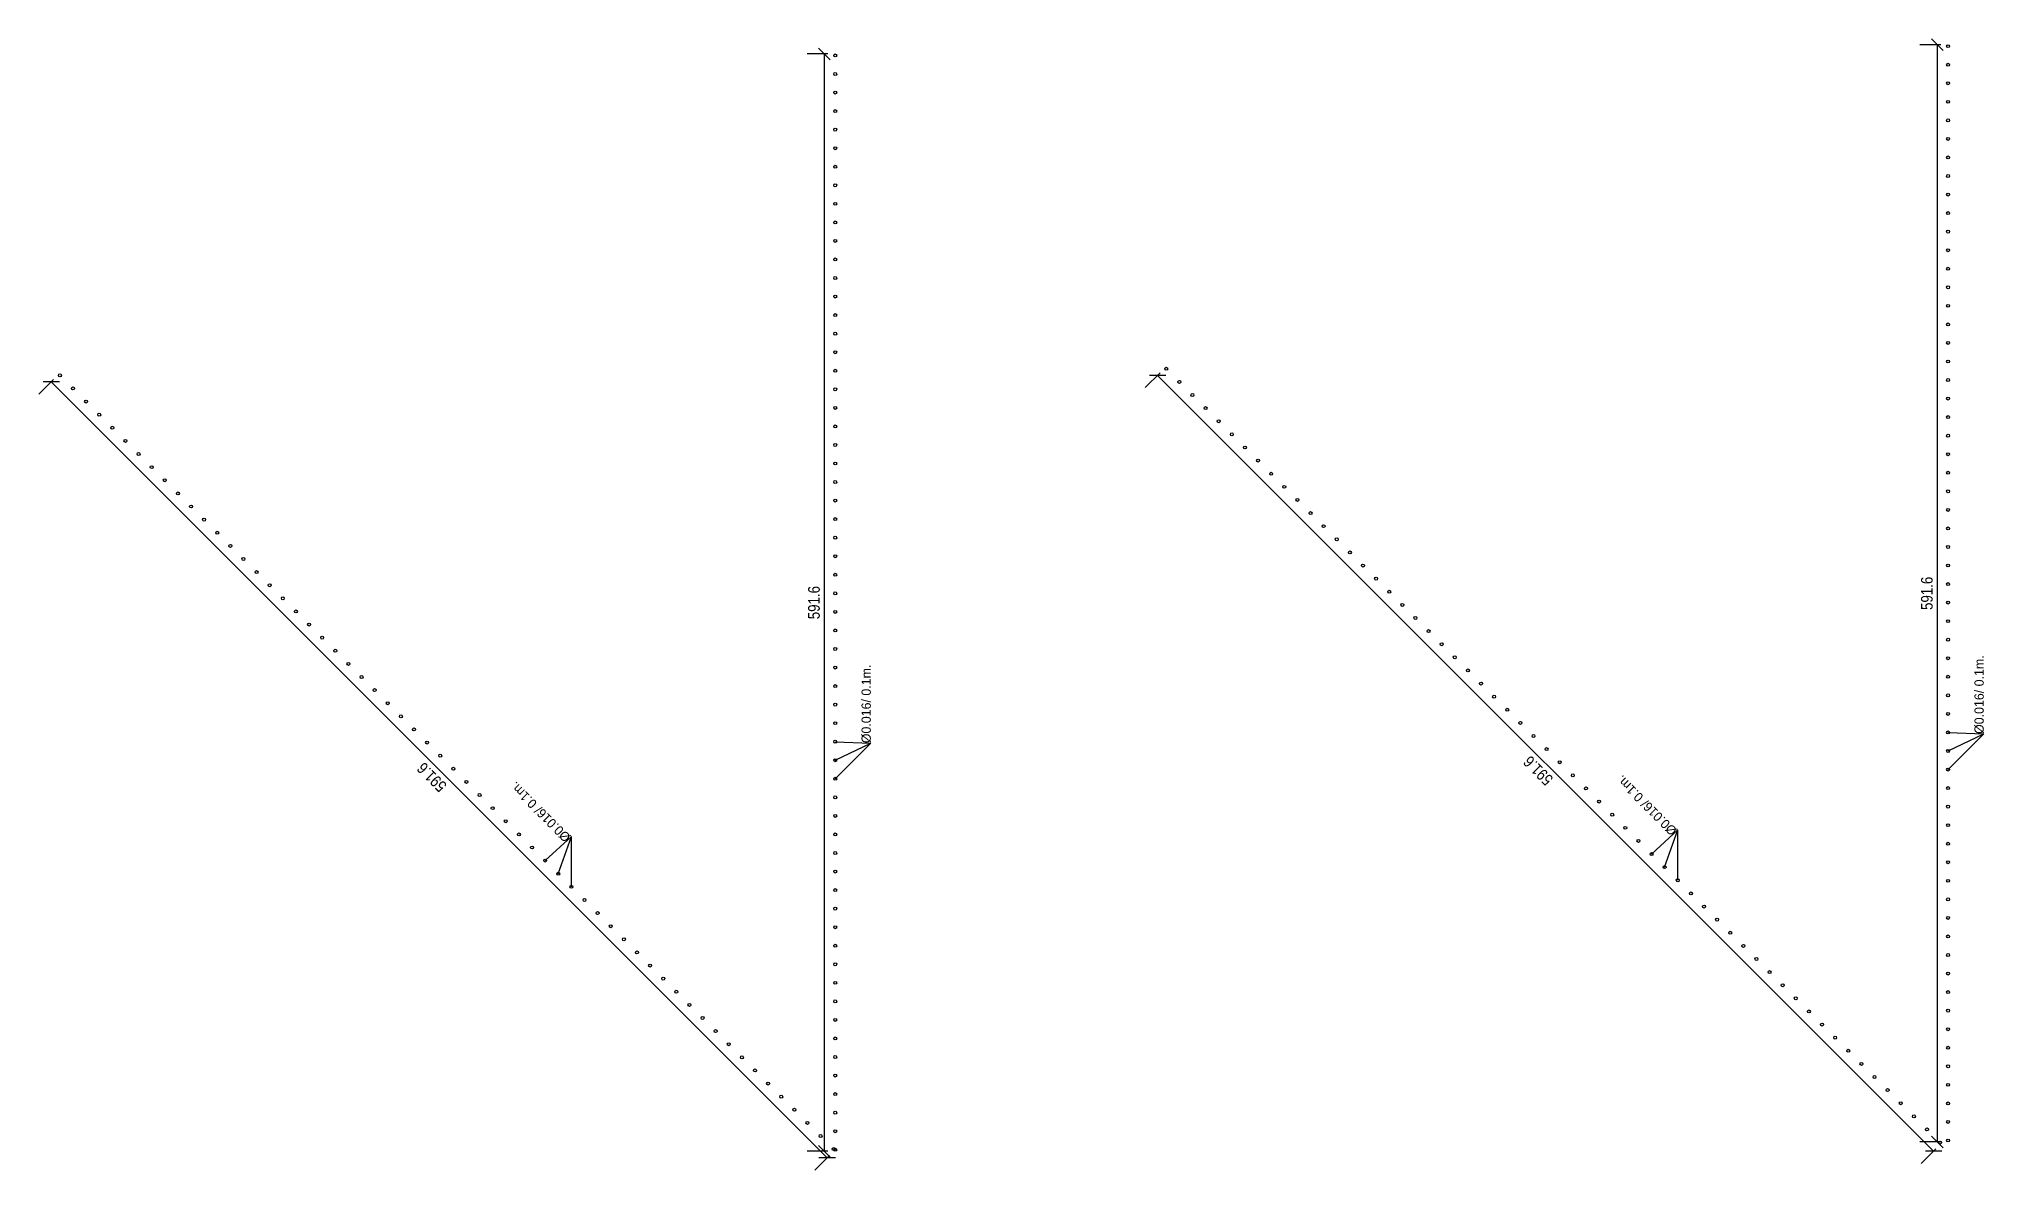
# Model space of a CAD drawing. Header units: metres. Extents: x 5.8 to 16.3, y 10 to 16.1.
import ezdxf

# ---------------------------------------------------------------- set-up
doc = ezdxf.new("R2010")
doc.units = ezdxf.units.M
doc.styles.add('OpenSansCondensed-Light', font='OpenSansCondensed-Light.ttf')
doc.dimstyles.new('EZ_M_25_H25_CM', dxfattribs={"dimtxt": 0.0625, "dimasz": 0.0625, "dimexe": 0.09375, "dimexo": 0.03125, "dimgap": 0.025, "dimtad": 1, "dimlfac": 100, "dimzin": 12, "dimdsep": 46, "dimtxsty": 'OpenSansCondensed-Light', "dimtsz": 0.03125, "dimcen": 2.5, "dimazin": 3, "dimtfac": 0.5, "dimtmove": 2, "dimatfit": 3})

msp = doc.modelspace()

# ---------------------------------------------------------------- linework, layer by layer
for p, q in [((10.108, 12.308), (10.3, 12.3)), ((10.108, 12.108), (10.3, 12.3)), ((10.108, 12.208), (10.3, 12.3)), ((16.108, 12.358), (16.3, 12.35)), ((16.108, 12.158), (16.3, 12.35)), ((16.108, 12.258), (16.3, 12.35)), ((8.54437, 11.66695), (8.68579, 11.79706)), ((8.61508, 11.59624), (8.68579, 11.79706)), ((8.68579, 11.52553), (8.68579, 11.79706)), ((14.50901, 11.7023), (14.65043, 11.83241)), ((14.57972, 11.63159), (14.65043, 11.83241)), ((14.65043, 11.56088), (14.65043, 11.83241))]:
    msp.add_line(p, q)
for centre in [(16.108, 16.058), (10.108, 16.008), (16.108, 15.958), (10.108, 15.908), (16.108, 15.858), (10.108, 15.808), (16.108, 15.758), (10.108, 15.708), (16.108, 15.658), (10.108, 15.608), (16.108, 15.558), (10.108, 15.508), (10.108, 15.408), (16.108, 15.458), (10.108, 15.308), (16.108, 15.358), (10.108, 15.208), (16.108, 15.258), (10.108, 15.108), (16.108, 15.158), (10.108, 15.008), (16.108, 15.058), (10.108, 14.908), (16.108, 14.958), (10.108, 14.808), (16.108, 14.858), (10.108, 14.708), (16.108, 14.758), (10.108, 14.608), (16.108, 14.658), (10.108, 14.508), (16.108, 14.558), (10.108, 14.408), (16.108, 14.458), (5.92807, 14.28324), (10.108, 14.308), (11.89271, 14.3186), (16.108, 14.358), (16.108, 14.258), (5.99878, 14.21253), (10.108, 14.208), (11.96343, 14.24789), (12.03414, 14.17718), (16.108, 14.158), (6.06949, 14.14182), (6.1402, 14.07111), (10.108, 14.108), (12.10485, 14.10647), (16.108, 14.058), (6.21091, 14.0004), (10.108, 14.008), (12.17556, 14.03576), (12.24627, 13.96505), (16.108, 13.958), (6.28162, 13.92969), (6.35233, 13.85898), (10.108, 13.908), (12.31698, 13.89433), (16.108, 13.858), (6.42304, 13.78827), (10.108, 13.808), (12.38769, 13.82362), (12.4584, 13.75291), (16.108, 13.758), (6.49376, 13.71756), (6.56447, 13.64685), (10.108, 13.708), (12.52911, 13.6822), (16.108, 13.658), (6.63518, 13.57614), (10.108, 13.608), (12.59982, 13.61149), (12.67053, 13.54078), (16.108, 13.558), (6.70589, 13.50543), (6.7766, 13.43472), (10.108, 13.508), (12.74124, 13.47007), (16.108, 13.458), (6.84731, 13.364), (10.108, 13.408), (12.81195, 13.39936), (12.88266, 13.32865), (16.108, 13.358), (6.91802, 13.29329), (6.98873, 13.22258), (10.108, 13.308), (10.108, 13.208), (12.95337, 13.25794), (16.108, 13.258), (7.05944, 13.15187), (10.108, 13.108), (13.02409, 13.18723), (13.0948, 13.11652), (16.108, 13.158), (7.13015, 13.08116), (7.20086, 13.01045), (10.108, 13.008), (13.16551, 13.04581), (16.108, 13.058), (7.27157, 12.93974), (10.108, 12.908), (13.23622, 12.9751), (13.30693, 12.90439), (16.108, 12.958), (7.34228, 12.86903), (7.41299, 12.79832), (10.108, 12.808), (13.37764, 12.83367), (16.108, 12.858), (7.4837, 12.72761), (10.108, 12.708), (13.44835, 12.76296), (13.51906, 12.69225), (16.108, 12.758), (7.55442, 12.6569), (7.62513, 12.58619), (10.108, 12.608), (13.58977, 12.62154), (16.108, 12.658), (7.69584, 12.51548), (10.108, 12.508), (13.66048, 12.55083), (13.73119, 12.48012), (16.108, 12.558), (7.76655, 12.44477), (7.83726, 12.37406), (10.108, 12.408), (13.8019, 12.40941), (16.108, 12.458), (7.90797, 12.30334), (10.108, 12.308), (13.87261, 12.3387), (13.94332, 12.26799), (16.108, 12.358), (7.97868, 12.23263), (8.04939, 12.16192), (10.108, 12.208), (14.01403, 12.19728), (16.108, 12.258), (16.108, 12.158), (8.1201, 12.09121), (10.108, 12.108), (14.08475, 12.12657), (14.15546, 12.05586), (16.108, 12.058), (8.19081, 12.0205), (8.26152, 11.94979), (10.108, 12.008), (14.22617, 11.98515), (16.108, 11.958), (8.33223, 11.87908), (10.108, 11.908), (14.29688, 11.91444), (14.36759, 11.84373), (16.108, 11.858), (8.40294, 11.80837), (8.47365, 11.73766), (10.108, 11.808), (14.4383, 11.77301), (16.108, 11.758), (8.54437, 11.66695), (10.108, 11.708), (14.50901, 11.7023), (16.108, 11.658), (8.61508, 11.59624), (10.108, 11.608), (14.57972, 11.63159), (14.65043, 11.56088), (16.108, 11.558), (8.68579, 11.52553), (8.7565, 11.45482), (10.108, 11.508), (14.72114, 11.49017), (16.108, 11.458), (8.82721, 11.38411), (10.108, 11.408), (14.79185, 11.41946), (14.86256, 11.34875), (16.108, 11.358), (8.89792, 11.3134), (8.96863, 11.24268), (10.108, 11.308), (14.93327, 11.27804), (16.108, 11.258), (9.03934, 11.17197), (10.108, 11.208), (10.108, 11.108), (15.00398, 11.20733), (15.0747, 11.13662), (16.108, 11.158), (9.11005, 11.10126), (9.18076, 11.03055), (10.108, 11.008), (15.14541, 11.06591), (16.108, 11.058), (9.25147, 10.95984), (10.108, 10.908), (15.21612, 10.9952), (15.28683, 10.92449), (16.108, 10.958), (9.32218, 10.88913), (9.39289, 10.81842), (10.108, 10.808), (15.35754, 10.85378), (16.108, 10.858), (9.4636, 10.74771), (10.108, 10.708), (15.42825, 10.78307), (15.49896, 10.71235), (16.108, 10.758), (9.53431, 10.677), (9.60503, 10.60629), (10.108, 10.608), (15.56967, 10.64164), (16.108, 10.658), (9.67574, 10.53558), (10.108, 10.508), (15.64038, 10.57093), (15.71109, 10.50022), (16.108, 10.558), (9.74645, 10.46487), (9.81716, 10.39416), (10.108, 10.408), (15.7818, 10.42951), (16.108, 10.458), (9.88787, 10.32345), (10.108, 10.308), (15.85251, 10.3588), (15.92322, 10.28809), (16.108, 10.358), (9.95858, 10.25274), (10.02929, 10.18202), (10.108, 10.208), (15.99393, 10.21738), (16.108, 10.258), (10.1, 10.11131), (10.108, 10.108), (16.06464, 10.14667), (16.108, 10.158)]:
    msp.add_circle(centre, 0.008)

# ---------------------------------------------------------------- texts
for rotation, p in [(90, (10.3, 12.3)), (90, (16.3, 12.35)), (135, (8.68579, 11.79706)), (135, (14.65043, 11.83241))]:
    msp.add_text('Ø0.016/ 0.1m.', height=0.05, rotation=rotation).set_placement(p)

# ---------------------------------------------------------------- dimensions: what is measured, and where the dimension line sits
for base, p1, p2 in [((10.05, 10.1), (10.1, 10.1), (10.1, 16.016)), ((16.05, 10.15), (16.1, 10.15), (16.1, 16.066))]:
    msp.add_linear_dim(base=base, p1=p1, p2=p2, angle=90, dimstyle='EZ_M_25_H25_CM').render()
for base, p1, p2 in [((10.06464, 10.06464), (10.1, 10.1), (5.91676, 14.28324)), ((16.02929, 10.1), (16.06464, 10.13536), (11.8814, 14.3186))]:
    msp.add_linear_dim(base=base, p1=p1, p2=p2, angle=135, text_rotation=135, dimstyle='EZ_M_25_H25_CM').render()

doc.saveas('drawing.dxf')
